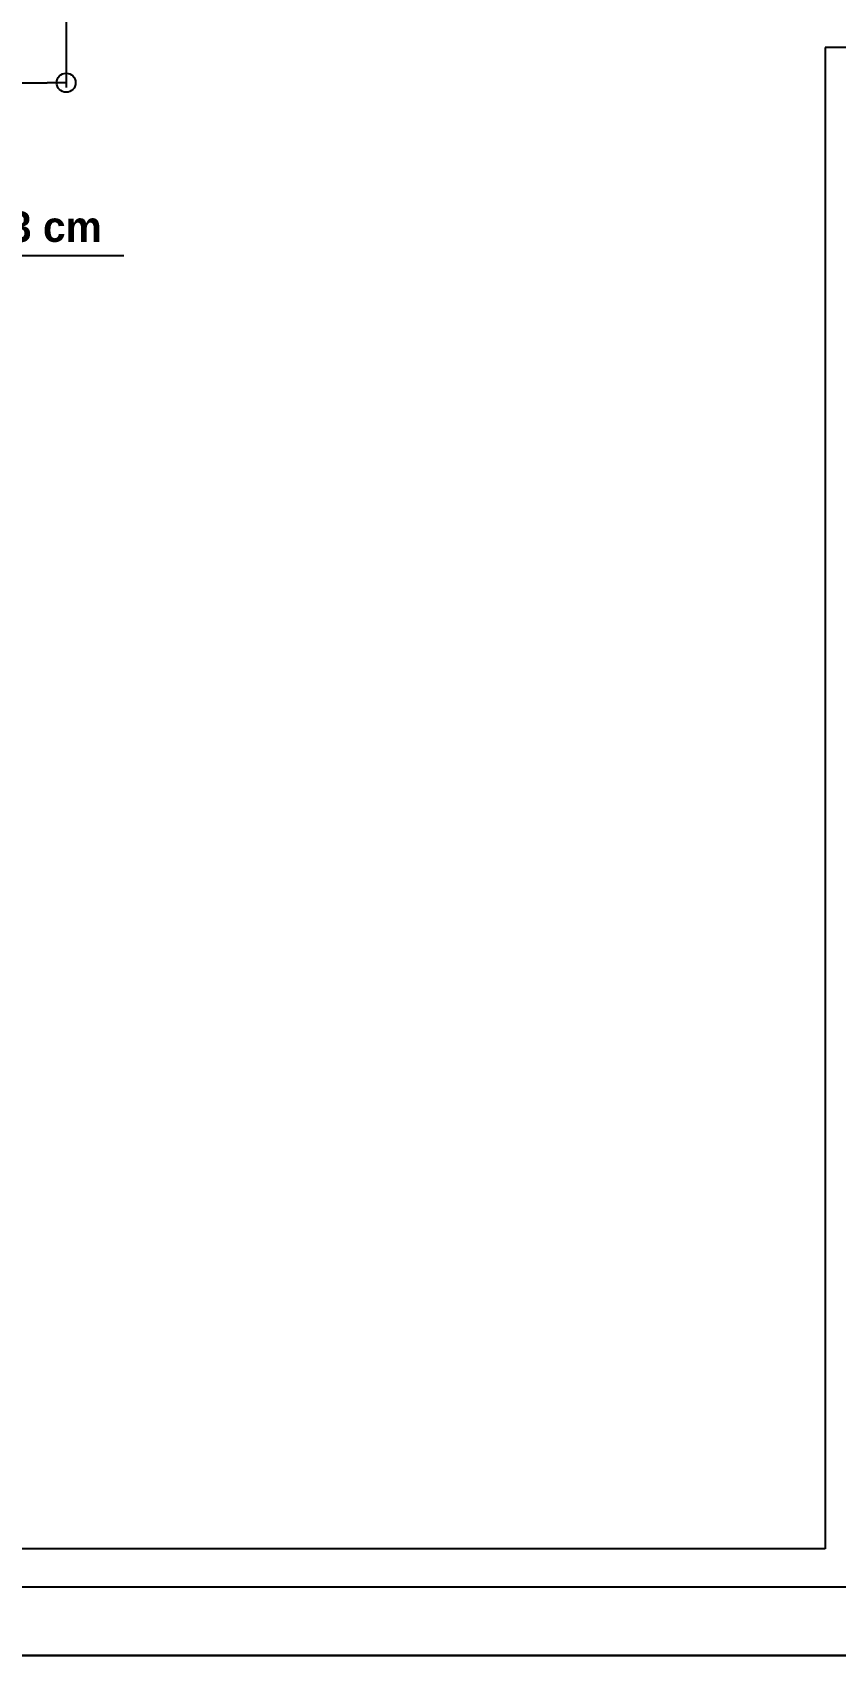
# Model space of a CAD drawing. Header units: millimetres. Extents: x -44462 to 306987, y -116160 to 12874.
# Drawn here: x 5700.4 to 5911.4, y -37836 to -37409.6 of the extents above; entities that cross this region are included whole.
import ezdxf

# ---------------------------------------------------------------- set-up
doc = ezdxf.new("R2010")
doc.units = ezdxf.units.MM
doc.header["$PDMODE"] = 35
doc.header["$PDSIZE"] = 10
for name, color, linetype in [('AVP_TEXTES', 7, 'Continuous'), ('chassis fen.portes', 1, 'Continuous'), ('COTES', 1, 'Continuous')]:
    doc.layers.add(name, color=color, linetype=linetype)
doc.styles.add('CENTURY GOTHIC', font='GOTHIC.TTF')
doc.styles.add('Century Gothic Gras', font='GOTHICB.TTF')
doc.dimstyles.new('1-50', dxfattribs={"dimtxt": 8, "dimasz": 5, "dimexe": 1.25, "dimexo": 0.625, "dimtad": 1, "dimdec": 0, "dimtxsty": 'Century Gothic Gras', "dimblk": 'ORIGIN', "dimcen": 5, "dimclrd": 8, "dimclre": 5, "dimclrt": 6, "dimadec": 0, "dimazin": 0, "dimtfac": 1, "dimtdec": 0, "dimtmove": 0, "dimatfit": 3, "dimfxl": 0, "dimarcsym": 0})

# ---------------------------------------------------------------- blocks, each defined once
blk = doc.blocks.new('_Origin')
at = {"color": 0, "linetype": 'Continuous', "lineweight": -2}
blk.add_line((0, 0), (-1, 0), dxfattribs=at)
blk.add_circle((0, 0), 0.5, dxfattribs=at)
blk = doc.blocks.new('*D215')
at = {"layer": 'COTES', "color": 5, "lineweight": -2}
for p, q in [((5519.24, -37399.29), (5519.24, -37424)), ((5599.24, -37403.71), (5599.24, -37424))]:
    blk.add_line(p, q, dxfattribs=at)
at = {"layer": 'COTES', "color": 8, "lineweight": -2}
for p, q in [((5524.24, -37422.75), (5594.24, -37422.75)), ((5559.24, -37422.75), (5558.61, -37468.17)), ((5558.61, -37468.17), (5724.39, -37468.17))]:
    blk.add_line(p, q, dxfattribs=at)
at = {"layer": 'Defpoints', "color": 0}
for p in [(5519.24, -37398.66), (5599.24, -37403.08), (5599.24, -37422.75)]:
    blk.add_point(p, dxfattribs=at)
at = {"layer": 'COTES', "color": 8, "lineweight": -2, "xscale": 5, "yscale": 5, "zscale": 5, "rotation": 180}
blk.add_blockref('_Origin', (5519.24, -37422.75), dxfattribs=at)
at = {"layer": 'COTES', "color": 8, "lineweight": -2, "xscale": 5, "yscale": 5, "zscale": 5}
blk.add_blockref('_Origin', (5599.24, -37422.75), dxfattribs=at)
at = {"layer": 'COTES', "color": 6, "insert": (5641.5, -37455.12), "char_height": 8, "attachment_point": 5, "style": 'Century Gothic Gras'}
blk.add_mtext('80/210\\P+ imposte en émalithe %%P 63 cm', dxfattribs=at)
blk = doc.blocks.new('*D123')
at = {"layer": 'COTES', "color": 5, "lineweight": -2}
for p, q in [((5599.24, -37403.71), (5599.24, -37424)), ((5709.24, -37403.71), (5709.24, -37424))]:
    blk.add_line(p, q, dxfattribs=at)
at = {"layer": 'COTES', "color": 8, "lineweight": -2}
blk.add_line((5604.24, -37422.75), (5704.24, -37422.75), dxfattribs=at)
at = {"layer": 'Defpoints', "color": 0}
for p in [(5599.24, -37403.08), (5709.24, -37403.08), (5709.24, -37422.75)]:
    blk.add_point(p, dxfattribs=at)
at = {"layer": 'COTES', "color": 8, "lineweight": -2, "xscale": 5, "yscale": 5, "zscale": 5, "rotation": 180}
blk.add_blockref('_Origin', (5599.24, -37422.75), dxfattribs=at)
at = {"layer": 'COTES', "color": 8, "lineweight": -2, "xscale": 5, "yscale": 5, "zscale": 5}
blk.add_blockref('_Origin', (5709.24, -37422.75), dxfattribs=at)
at = {"layer": 'COTES', "color": 6, "insert": (5654.24, -37417.92), "char_height": 8, "attachment_point": 5, "style": 'Century Gothic Gras'}
blk.add_mtext('110', dxfattribs=at)
blk = doc.blocks.new('PETIT CARTOUCHE_HOR')
at = {"color": 1}
blk.add_line((0, 0), (-2090, 0), dxfattribs=at)
at = {"layer": 'AVP_TEXTES', "color": 5, "linetype": 'Continuous'}
for p, q in [((-30.52, 422.47), (-233.46, 422.47)), ((-233.46, 422.47), (-233.46, 28))]:
    blk.add_line(p, q, dxfattribs=at)
at = {"layer": 'chassis fen.portes', "color": 5, "linetype": 'Continuous'}
blk.add_line((-233.46, 28), (-2071.31, 28), dxfattribs=at)
at = {"layer": 'chassis fen.portes', "color": 2, "linetype": 'Continuous'}
blk.add_line((-223.46, 18), (-2081.31, 18), dxfattribs=at)
at = {"layer": 'chassis fen.portes', "color": 1, "linetype": 'Continuous'}
blk.add_line((-2100, 0), (-86.26, 0), dxfattribs=at)
at = {"style": 'CENTURY GOTHIC'}
for tag, p, height in [('DATE', (-210.16, 171.36), 20), ('DOSSIERN°', (-210.16, 111.51), 20), ('COMMENTAIRE', (-210.16, 95.35), 12), ('COMMENTAIRESUITE', (-210.16, 79.7), 12), ('FEUILLEN°', (-221.99, 32.69), 20), ('TOTALFEUILLES', (-181.65, 32.69), 20), ('ÉCH.', (-103.23, 32.69), 12)]:
    blk.add_attdef(tag, p, '', height=height, dxfattribs=at)

msp = doc.modelspace()

# ---------------------------------------------------------------- block references
at = {"color": 1}
msp.add_blockref('PETIT CARTOUCHE_HOR', (6142.09, -37835.99), dxfattribs=at)

# ---------------------------------------------------------------- dimensions: what is measured, and where the dimension line sits
at = {"layer": 'COTES'}
dim = msp.add_linear_dim(base=(5599.24, -37422.75), p1=(5519.24, -37398.66), p2=(5599.24, -37403.08), text='<>/210\\P+ imposte en émalithe %%P 63 cm', dimstyle='1-50', override={"dimtmove": 1}, dxfattribs=at)
dim.commit()
dim.dimension.update_dxf_attribs({"geometry": '*D215', "text_midpoint": (5559.24, -37468.17), "dimtype": 160})
dim = msp.add_linear_dim(base=(5709.24, -37422.75), p1=(5599.24, -37403.08), p2=(5709.24, -37403.08), dimstyle='1-50', override={"dimtmove": 1}, dxfattribs=at)
dim.commit()
dim.dimension.update_dxf_attribs({"geometry": '*D123', "text_midpoint": (5654.24, -37417.92)})

doc.saveas('drawing.dxf')
